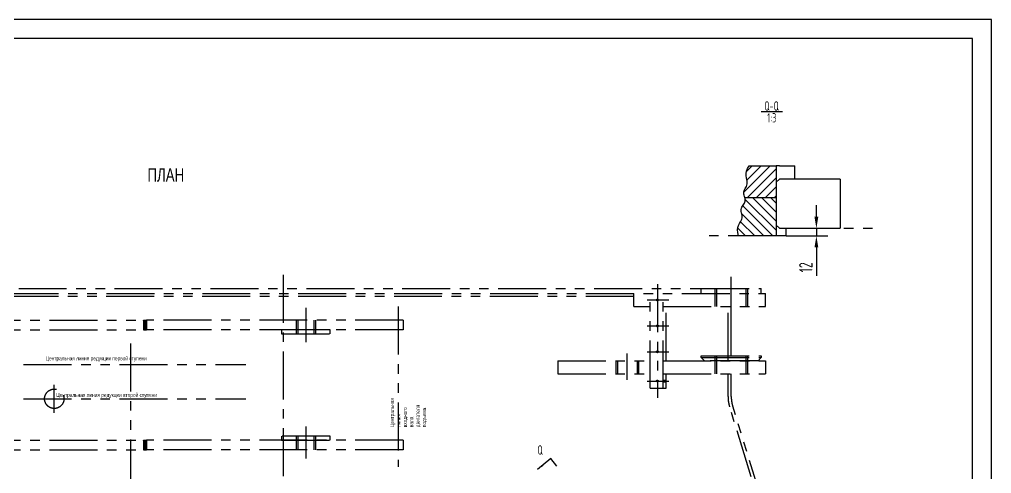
# Model space of a CAD drawing. Header units: millimetres. Extents: x 0 to 12600, y 0 to 8910.
# Drawn here: x 4998 to 12600, y 5355 to 8910 of the extents above; entities that cross this region are included whole.
import ezdxf
from ezdxf.enums import TextEntityAlignment as Align

# ---------------------------------------------------------------- set-up
doc = ezdxf.new("R2010")
doc.units = ezdxf.units.MM
doc.header["$LTSCALE"] = 300
doc.linetypes.add('G', pattern=[2, 1.25, -0.25, 0.25, -0.25])
doc.linetypes.add('K', pattern=[2.5, 1.25, -0.25, 0.25, -0.25, 0.25, -0.25])
for name, color, linetype in [('01', 7, 'Continuous'), ('02', 1, 'Continuous'), ('05', 4, 'G'), ('07', 6, 'K'), ('08', 1, 'Continuous'), ('11', 3, 'Continuous')]:
    doc.layers.add(name, color=color, linetype=linetype)
doc.styles.get("Standard").update_dxf_attribs({"font": 'isocp', "width": 0.707, "bigfont": 'intecad.shx'})
doc.dimstyles.new('INTE', dxfattribs={"dimscale": 30, "dimtxt": 3.5, "dimasz": 3, "dimexe": 3, "dimexo": 0, "dimgap": 1, "dimtad": 1, "dimdsep": 46, "dimtxsty": 'Standard', "dimcen": 0, "dimclrd": 1, "dimclre": 1, "dimclrt": 3, "dimadec": 0, "dimazin": 0, "dimtfac": 1, "dimtmove": 0, "dimatfit": 0, "dimfxl": 1, "dimarcsym": 0})

# ---------------------------------------------------------------- blocks, each defined once
blk = doc.blocks.new('*D31')
at = {"layer": '08', "color": 1, "lineweight": -2}
for p, q in [((11230.2, 7365.1), (11230.2, 7455.1)), ((10995, 7275.1), (11320.2, 7275.1)), ((11230.2, 7275.1), (11230.2, 7215.1)), ((10995, 7215.1), (11320.2, 7215.1)), ((11230.2, 7125.1), (11230.2, 6903.8))]:
    blk.add_line(p, q, dxfattribs=at)
at = {"layer": '08', "color": 1}
for points in [[(11215.2, 7365.1), (11245.2, 7365.1), (11230.2, 7275.1)], [(11215.2, 7125.1), (11245.2, 7125.1), (11230.2, 7215.1)]]:
    blk.add_solid(points, dxfattribs=at)
at = {"layer": 'Defpoints', "color": 0}
for p in [(10995, 7275.1), (10995, 7215.1), (11230.2, 7215.1)]:
    blk.add_point(p, dxfattribs=at)
at = {"layer": '08', "color": 3, "insert": (11147.7, 6969.4), "char_height": 105, "attachment_point": 5, "rotation": 90}
blk.add_mtext('12', dxfattribs=at)
blk = doc.blocks.new('*U41')
at = {"layer": '01'}
for points in [[(415, 292), (25, 292)], [(415, 5), (415, 292)]]:
    blk.add_lwpolyline(points, dxfattribs=at)
at = {"layer": '02'}
for points in [[(420, 297), (0, 297)], [(420, 0), (420, 297)]]:
    blk.add_lwpolyline(points, dxfattribs=at)

msp = doc.modelspace()

# ---------------------------------------------------------------- hatches: boundary and pattern name
at = {"layer": '02', "linetype": 'Continuous'}
h = msp.add_hatch(dxfattribs=at)
h.set_pattern_fill('_USER', color=1, scale=50, angle=45, style=0, pattern_type=0)
h.set_pattern_definition([(45, (-40130.59, -28810.19), (-35.35534, 35.35534), [])])
h.paths.add_polyline_path([(10835.466, 7765.077), (10704.066, 7765.077), (10690.96, 7742.274), (10683.38, 7721.592), (10680.179, 7702.861), (10680.212, 7685.91), (10682.332, 7670.567), (10685.394, 7656.661), (10688.25, 7644.023), (10689.755, 7632.479), (10689.049, 7621.864), (10686.415, 7612.018), (10682.424, 7602.789), (10677.646, 7594.022), (10672.65, 7585.561), (10668.007, 7577.254), (10664.286, 7568.945), (10662.058, 7560.481), (10661.711, 7551.745), (10662.911, 7542.777), (10665.143, 7533.653), (10667.89, 7524.452), (10670.689, 7515.077), (10835.466, 7515.077)])
h.paths.add_polyline_path([(10835.466, 7515.077), (10915.816, 7515.077), (10915.816, 7765.077), (10835.466, 7765.077)])
h = msp.add_hatch(dxfattribs=at)
h.set_pattern_fill('_USER', color=1, scale=50, angle=315, style=0, pattern_type=0)
h.set_pattern_definition([(315, (-40130.59, -28810.19), (35.35534, 35.35534), [])])
h.paths.add_polyline_path([(10835.466, 7515.077), (10670.679, 7515.077), (10672.868, 7506.128), (10674.068, 7497.159), (10673.722, 7488.423), (10671.484, 7479.972), (10667.7, 7471.753), (10662.885, 7463.689), (10657.554, 7455.702), (10652.222, 7447.716), (10647.407, 7439.652), (10643.623, 7431.433), (10641.385, 7422.981), (10641.026, 7414.235), (10642.14, 7405.2), (10644.135, 7395.895), (10646.422, 7386.339), (10648.411, 7376.554), (10649.512, 7366.559), (10649.135, 7356.375), (10646.688, 7346.021), (10641.855, 7335.431), (10635.409, 7324.191), (10628.394, 7311.8), (10621.856, 7297.759), (10616.84, 7281.566), (10614.392, 7262.722), (10615.556, 7240.726), (10621.377, 7215.077), (10835.466, 7215.077)])
h.paths.add_polyline_path([(10835.466, 7215.077), (10915.816, 7215.077), (10915.816, 7515.077), (10835.466, 7515.077)])
at = {"layer": '07', "linetype": 'K'}
h = msp.add_hatch(dxfattribs=at)
h.set_pattern_fill('_USER', color=6, scale=5, angle=315, style=0, double=1, pattern_type=0)
h.set_pattern_definition([(315, (-202.117, 9456.877), (3.535534, 3.535534), []), (45, (-202.117, 9456.877), (-3.535534, 3.535534), [])])
h.paths.add_polyline_path([(5992.076, 6536.724), (5967.076, 6510.991), (5967.076, 6479.321), (5989.288, 6479.321), (5992.076, 6482.191)])
h.paths.add_polyline_path([(5992.076, 6536.724), (5992.076, 6555.321), (5967.076, 6555.321), (5967.076, 6510.991)])
h = msp.add_hatch(dxfattribs=at)
h.set_pattern_fill('_USER', color=6, scale=5, angle=315, style=0, double=1, pattern_type=0)
h.set_pattern_definition([(315, (-202.117, 8517.377), (3.535534, 3.535534), []), (45, (-202.117, 8517.377), (-3.535534, 3.535534), [])])
h.paths.add_polyline_path([(5992.076, 5597.224), (5967.076, 5571.491), (5967.076, 5539.821), (5989.288, 5539.821), (5992.076, 5542.691)])
h.paths.add_polyline_path([(5992.076, 5597.224), (5992.076, 5615.821), (5967.076, 5615.821), (5967.076, 5571.491)])

# ---------------------------------------------------------------- linework, layer by layer
at = {"layer": '01'}
for p, q in [((10797.184, 8188.4), (10966.297, 8188.4)), ((10915.816, 7765.077), (10915.816, 7215.077)), ((10940.816, 7765.077), (10915.816, 7765.077)), ((11060.816, 7660.077), (11060.816, 7765.077)), ((10915.816, 7635.077), (10940.816, 7660.077)), ((11415.816, 7660.077), (10940.816, 7660.077)), ((11415.816, 7660.077), (11415.816, 7275.077)), ((10915.816, 7300.077), (10940.816, 7275.077)), ((10994.958, 7215.077), (10915.816, 7215.077)), ((9201.028, 5413.998), (9153.326, 5471.873))]:
    msp.add_line(p, q, dxfattribs=at)
at = {"layer": '01', "color": 7, "linetype": 'Continuous'}
for p, q in [((10704.066, 7765.077), (10915.816, 7765.077)), ((10940.816, 7765.077), (11060.816, 7765.077)), ((10670.679, 7515.077), (10915.816, 7515.077)), ((10940.816, 7275.077), (11415.816, 7275.077)), ((10915.816, 7215.077), (10621.377, 7215.077))]:
    msp.add_line(p, q, dxfattribs=at)
at = {"layer": '02'}
msp.add_line((9153.285, 5471.839), (9049.17, 5385.903), dxfattribs=at)
msp.add_lwpolyline([(10621.377, 7215.077), (10615.556, 7240.726), (10614.392, 7262.722), (10616.84, 7281.566), (10621.856, 7297.759), (10628.394, 7311.8), (10635.409, 7324.191), (10641.855, 7335.431), (10646.688, 7346.021), (10649.135, 7356.375), (10649.512, 7366.559), (10648.411, 7376.554), (10646.422, 7386.339), (10644.135, 7395.895), (10642.14, 7405.2), (10641.026, 7414.235), (10641.385, 7422.981), (10643.623, 7431.433), (10647.407, 7439.652), (10652.222, 7447.716), (10657.554, 7455.702), (10662.885, 7463.689), (10667.7, 7471.753), (10671.484, 7479.972), (10673.722, 7488.423), (10674.068, 7497.159), (10672.868, 7506.128), (10670.637, 7515.251), (10667.89, 7524.452), (10665.143, 7533.653), (10662.911, 7542.777), (10661.711, 7551.745), (10662.058, 7560.481), (10664.286, 7568.945), (10668.007, 7577.254), (10672.65, 7585.561), (10677.646, 7594.022), (10682.424, 7602.789), (10686.415, 7612.018), (10689.049, 7621.864), (10689.755, 7632.479), (10688.25, 7644.023), (10685.394, 7656.661), (10682.332, 7670.567), (10680.212, 7685.91), (10680.179, 7702.861), (10683.38, 7721.592), (10690.96, 7742.274), (10704.066, 7765.077)], dxfattribs=at)
msp.add_lwpolyline([(9049.17, 5385.903, 0, 13.5, 0), (9090.816, 5420.278, 0, 0, 0)], format="xyseb", dxfattribs=at)
at = {"layer": '05', "color": 4, "linetype": 'G'}
msp.add_line((7059.076, 6910.212), (7059.076, 2124.411), dxfattribs=at)
at = {"layer": '07', "color": 6, "linetype": 'K'}
for p, q in [((10994.958, 7275.077), (11706.426, 7275.077)), ((10994.958, 7215.077), (10994.958, 7275.077)), ((10915.816, 7215.077), (10364.187, 7215.077)), ((10564.067, 6584.765), (10564.067, 6895.299)), ((1992.076, 6803.321), (10329.067, 6803.321)), ((9986.476, 6836.537), (9986.476, 5948.646)), ((10329.067, 6803.321), (10799.067, 6803.321)), ((10329.067, 6765.32), (10329.067, 6803.321)), ((10437.067, 6803.321), (10437.067, 6663.32)), ((10450.067, 6803.321), (10450.067, 6663.32)), ((10678.067, 6803.321), (10678.067, 6663.32)), ((10691.067, 6803.321), (10691.067, 6663.32)), ((10799.067, 6765.32), (10799.067, 6803.321)), ((1928.076, 6765.321), (10831.076, 6765.321)), ((9802.067, 6740.33), (3173.076, 6740.33)), ((9802.067, 6663.32), (9802.067, 6765.32)), ((9907.144, 6713.688), (10076.979, 6713.688)), ((9929.076, 6022.321), (9929.076, 6765.321)), ((10031.076, 6022.32), (10031.076, 6765.321)), ((10831.067, 6663.32), (10831.067, 6765.321)), ((7237.076, 6653.421), (7237.076, 6384.614)), ((7959.776, 6661.419), (7959.776, 5406.327)), ((9802.067, 6663.32), (9929.076, 6663.32)), ((10031.076, 6663.32), (10831.067, 6663.32)), ((10056.076, 6238.32), (10056.076, 6663.32)), ((10539.076, 6238.32), (10539.076, 6662.33)), ((10564.067, 6276.32), (10564.067, 6663.32)), ((3732.076, 6555.321), (5967.076, 6555.321)), ((5967.076, 6555.321), (5992.076, 6555.321)), ((5967.076, 6555.321), (5967.076, 6479.321)), ((7999.076, 6555.321), (5992.076, 6555.321)), ((5992.076, 6555.321), (5992.076, 6479.321)), ((7161.076, 6555.321), (7161.076, 6447.621)), ((7173.576, 6555.321), (7173.576, 6447.621)), ((7300.576, 6555.321), (7300.576, 6447.621)), ((7313.076, 6555.321), (7313.076, 6447.621)), ((7999.076, 6555.321), (7999.076, 6479.321)), ((3732.076, 6479.321), (5967.076, 6479.321)), ((5967.076, 6479.321), (5992.076, 6479.321)), ((7999.076, 6479.321), (5992.076, 6479.321)), ((7427.576, 6479.321), (7046.576, 6479.321)), ((7046.576, 6479.321), (7046.576, 6447.621)), ((7427.576, 6447.621), (7427.576, 6479.321)), ((9907.144, 6511.221), (10076.979, 6511.221)), ((7046.576, 6447.621), (7427.576, 6447.621)), ((5865.276, 6372.442), (5865.276, 3011.505)), ((9208.067, 6238.32), (9929.076, 6238.32)), ((9208.067, 6238.32), (9208.067, 6136.32)), ((9662.976, 6238.32), (9662.976, 6136.32)), ((9674.976, 6238.32), (9674.976, 6136.32)), ((9751.476, 6088.649), (9751.476, 6293.458)), ((9827.976, 6238.32), (9827.976, 6136.32)), ((9839.976, 6238.32), (9839.976, 6136.32)), ((9907.144, 6308.021), (10076.979, 6308.021)), ((10031.076, 6238.32), (10831.067, 6238.32)), ((10329.067, 6276.32), (10799.067, 6276.32)), ((10329.067, 6263.32), (10329.067, 6276.32)), ((10354.067, 6238.32), (10329.067, 6263.32)), ((10329.067, 6263.32), (10799.067, 6263.32)), ((10774.067, 6238.32), (10354.067, 6238.32)), ((10437.067, 6276.32), (10437.067, 6136.32)), ((10450.067, 6276.32), (10450.067, 6136.32)), ((10678.067, 6276.32), (10678.067, 6136.32)), ((10691.067, 6276.32), (10691.067, 6136.32)), ((10774.067, 6238.32), (10799.067, 6263.32)), ((10799.067, 6276.32), (10799.067, 6263.32)), ((10831.067, 6238.32), (10831.067, 6136.32)), ((5030.715, 6209.421), (6769.113, 6209.421)), ((9208.068, 6190.312), (9208.068, 6184.312)), ((9208.067, 6136.32), (9929.076, 6136.32)), ((10031.076, 6136.32), (10831.067, 6136.32)), ((10031.076, 6086.421), (10056.076, 6086.421)), ((10056.076, 6022.32), (10056.076, 6136.32)), ((10539.076, 5959.33), (10539.076, 6136.32)), ((10564.076, 5958.321), (10564.076, 6136.32)), ((5270.276, 5830.119), (5270.276, 6050.541)), ((9907.144, 6079.421), (10076.979, 6079.421)), ((9929.076, 6022.321), (10031.076, 6022.321)), ((10031.076, 6072.421), (10056.076, 6072.421)), ((10031.076, 6022.32), (10056.076, 6022.32)), ((5030.715, 5939.721), (6769.113, 5939.721)), ((10720.076, 5330.33), (10551.515, 5876.8)), ((10818.045, 5098.578), (10575.411, 5883.289)), ((7237.076, 5723.383), (7237.076, 5472.776)), ((7427.576, 5647.621), (7046.576, 5647.621)), ((7046.576, 5647.621), (7046.576, 5615.821)), ((7161.076, 5647.521), (7161.076, 5539.821)), ((7173.576, 5647.521), (7173.576, 5539.821)), ((7300.576, 5647.521), (7300.576, 5539.821)), ((7313.076, 5647.521), (7313.076, 5539.821)), ((7427.576, 5615.821), (7427.576, 5647.621)), ((3732.076, 5615.821), (5967.076, 5615.821)), ((5967.076, 5615.821), (5992.076, 5615.821)), ((5967.076, 5615.821), (5967.076, 5539.821)), ((7999.076, 5615.821), (5992.076, 5615.821)), ((5992.076, 5615.821), (5992.076, 5539.821)), ((7046.576, 5615.821), (7427.576, 5615.821)), ((7999.076, 5615.821), (7999.076, 5539.821)), ((3732.076, 5539.821), (5967.076, 5539.821)), ((5967.076, 5539.821), (5992.076, 5539.821)), ((7999.076, 5539.821), (5992.076, 5539.821))]:
    msp.add_line(p, q, dxfattribs=at)
for centre, radius in [((9986.476, 6713.688), 7), ((9986.476, 6511.221), 7), ((9986.476, 6308.021), 7), ((9986.476, 6079.421), 7), ((5270.276, 5940.33), 76)]:
    msp.add_circle(centre, radius, dxfattribs=at)
for centre, radius, end in [((10819.076, 5959.33), 280, 197.1425854), ((10818.076, 5958.321), 254, 197.1816884)]:
    msp.add_arc(centre, radius, 180, end, dxfattribs=at)

# ---------------------------------------------------------------- block references
at = {"layer": '01', "xscale": 30, "yscale": 30, "zscale": 30}
msp.add_blockref('*U41', (0, 0), dxfattribs=at)

# ---------------------------------------------------------------- texts
at = {"layer": '01', "attachment_point": 1}
for s, insert, char_height in [('{\\fArial|b0|i0|c204|p34;\\C3;ПЛАН}', (5999.369, 7744.81), 105), ('{\\fArial|b0|i0|c204|p34;\\C6;Центральная линия редукции первой ступени}', (5202.359, 6271.459), 30), ('{\\fArial|b0|i0|c204|p34;\\C6;Центральная линия редукции второй ступени}', (5285.498, 5985.255), 30)]:
    msp.add_mtext(s, dxfattribs=dict(at, insert=insert, char_height=char_height))
at = {"layer": '01', "insert": (7897.362, 5717.976), "char_height": 30, "width": 2.77256, "attachment_point": 1, "rotation": 90}
msp.add_mtext('{\\fArial|b0|i0|c204|p34;\\C6;Центральная линия входного вала двигателя подъема}', dxfattribs=at)
at = {"layer": '11', "width": 0.707}
for s, p in [('Q-Q', (10822.965, 8173.36)), ('1:3', (10845.753, 8081.053)), ('Q', (9048.535, 5480.91))]:
    msp.add_text(s, height=73.5, dxfattribs=at).set_placement(p, align=Align.BOTTOM_LEFT)

# ---------------------------------------------------------------- dimensions: what is measured, and where the dimension line sits
at = {"layer": '08'}
dim = msp.add_linear_dim(base=(11230.162, 7215.077), p1=(10994.958, 7275.077), p2=(10994.958, 7215.077), angle=90, text='12', dimstyle='INTE', dxfattribs=at)
dim.commit()
dim.dimension.update_dxf_attribs({"geometry": '*D31', "text_midpoint": (11147.651, 6969.442)})

doc.saveas('drawing.dxf')
